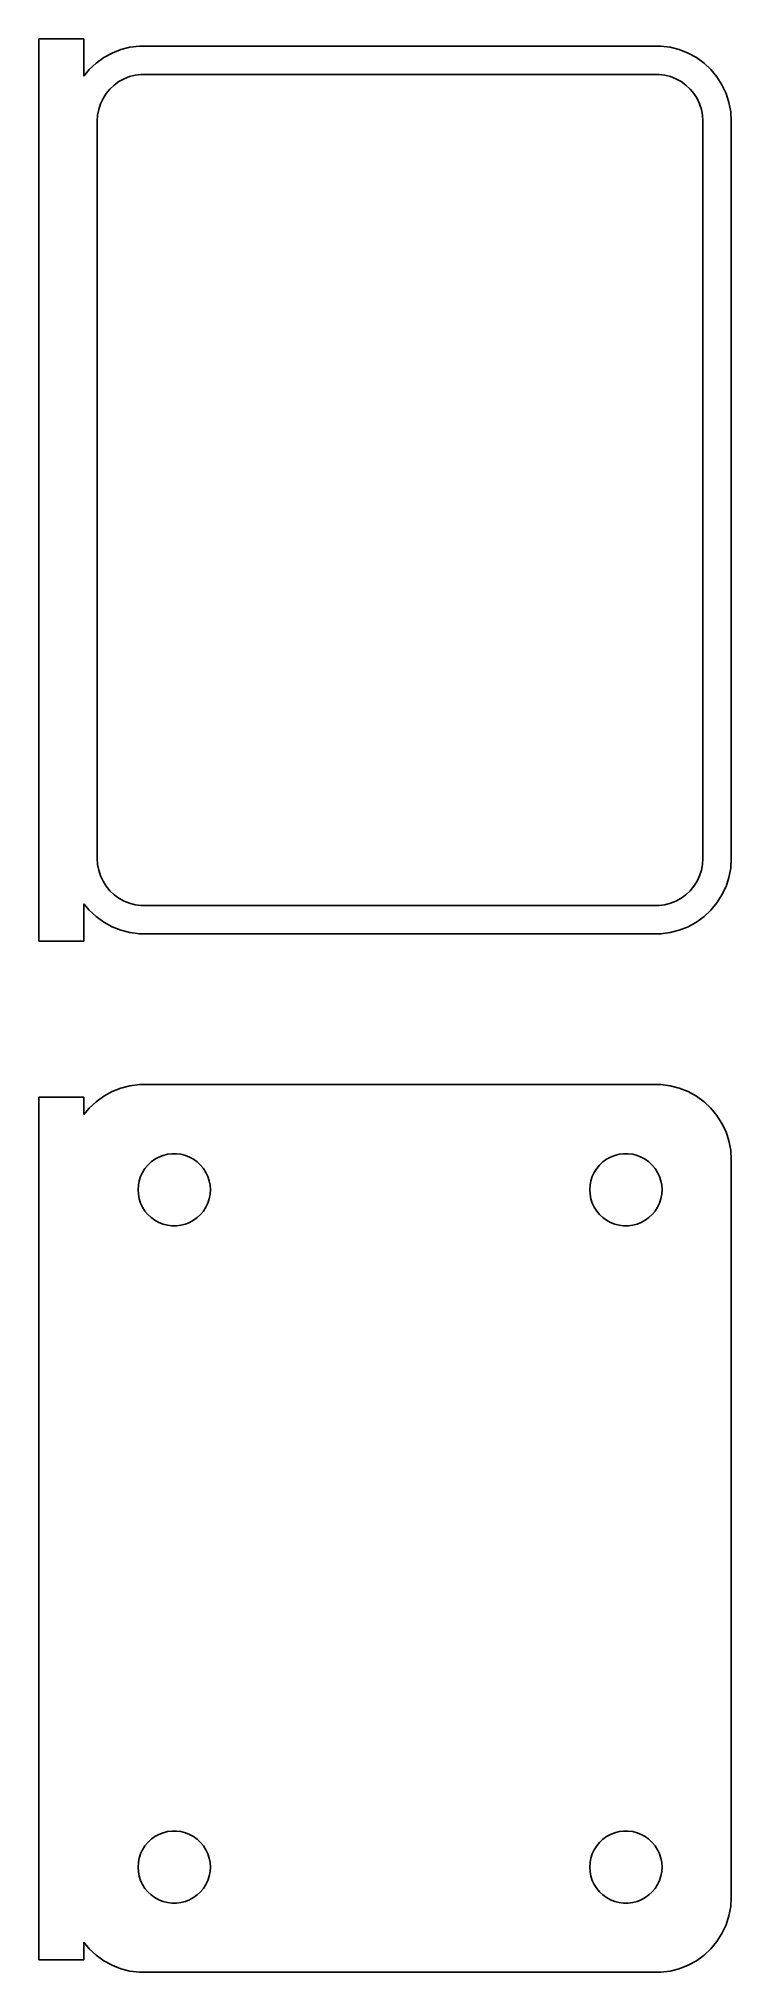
# Model space of a CAD drawing. Header units: metres. Extents: x -24 to 22, y 109 to 237.
import ezdxf

# ---------------------------------------------------------------- set-up
doc = ezdxf.new("R2010")
doc.units = ezdxf.units.M

msp = doc.modelspace()

# ---------------------------------------------------------------- linework, layer by layer
for p, q in [((-21, 236.979), (-24, 236.979)), ((-24, 236.979), (-24, 177.021)), ((-21, 234.493), (-21, 236.979)), ((-17.9369, 236.411), (-18.5451, 236.255)), ((-17.3139, 236.49), (-17.9369, 236.411)), ((17.3139, 236.49), (-17.3139, 236.49)), ((17.9369, 236.411), (17.3139, 236.49)), ((18.5451, 236.255), (17.9369, 236.411)), ((-20.1871, 235.353), (-20.6448, 234.923)), ((-19.6791, 235.722), (-20.1871, 235.353)), ((-19.1289, 236.024), (-19.6791, 235.722)), ((-18.5451, 236.255), (-19.1289, 236.024)), ((19.1289, 236.024), (18.5451, 236.255)), ((19.6791, 235.722), (19.1289, 236.024)), ((20.1871, 235.353), (19.6791, 235.722)), ((20.6448, 234.923), (20.1871, 235.353)), ((-20.6448, 234.923), (-21, 234.493)), ((-19.2692, 233.631), (-18.9842, 233.899)), ((-18.9842, 233.899), (-18.668, 234.128)), ((-18.668, 234.128), (-18.3254, 234.317)), ((-18.3254, 234.317), (-17.9619, 234.461)), ((-17.9619, 234.461), (-17.5833, 234.558)), ((-17.5833, 234.558), (-17.1954, 234.607)), ((-17.1954, 234.607), (17.1954, 234.607)), ((17.1954, 234.607), (17.5833, 234.558)), ((17.5833, 234.558), (17.9619, 234.461)), ((17.9619, 234.461), (18.3254, 234.317)), ((18.3254, 234.317), (18.668, 234.128)), ((18.668, 234.128), (18.9842, 233.899)), ((18.9842, 233.899), (19.2692, 233.631)), ((21.0451, 234.439), (20.6448, 234.923)), ((21.3815, 233.909), (21.0451, 234.439)), ((21.6489, 233.341), (21.3815, 233.909)), ((-20.0151, 232.274), (-19.8943, 232.646)), ((-19.8943, 232.646), (-19.7279, 233)), ((-19.7279, 233), (-19.5184, 233.33)), ((-19.5184, 233.33), (-19.2692, 233.631)), ((19.2692, 233.631), (19.5184, 233.33)), ((19.5184, 233.33), (19.7279, 233)), ((19.7279, 233), (19.8943, 232.646)), ((19.8943, 232.646), (20.0151, 232.274)), ((21.8429, 232.743), (21.6489, 233.341)), ((21.9606, 232.127), (21.8429, 232.743)), ((-20.1129, 231.5), (-20.0884, 231.89)), ((-20.1129, 182.5), (-20.1129, 231.5)), ((-20.0884, 231.89), (-20.0151, 232.274)), ((20.0151, 232.274), (20.0884, 231.89)), ((20.0884, 231.89), (20.1129, 231.5)), ((20.1129, 231.5), (20.1129, 182.5)), ((22, 231.5), (21.9606, 232.127)), ((22, 182.5), (22, 231.5)), ((-20.0884, 182.11), (-20.1129, 182.5)), ((20.1129, 182.5), (20.0884, 182.11)), ((21.9606, 181.873), (22, 182.5)), ((-20.0151, 181.726), (-20.0884, 182.11)), ((-19.8943, 181.354), (-20.0151, 181.726)), ((-19.7279, 181), (-19.8943, 181.354)), ((19.8943, 181.354), (19.7279, 181)), ((20.0151, 181.726), (19.8943, 181.354)), ((20.0884, 182.11), (20.0151, 181.726)), ((21.6489, 180.659), (21.8429, 181.257)), ((21.8429, 181.257), (21.9606, 181.873)), ((-19.5184, 180.67), (-19.7279, 181)), ((-19.2692, 180.369), (-19.5184, 180.67)), ((-18.9842, 180.101), (-19.2692, 180.369)), ((-18.668, 179.872), (-18.9842, 180.101)), ((-18.3254, 179.683), (-18.668, 179.872)), ((18.668, 179.872), (18.3254, 179.683)), ((18.9842, 180.101), (18.668, 179.872)), ((19.2692, 180.369), (18.9842, 180.101)), ((19.5184, 180.67), (19.2692, 180.369)), ((19.7279, 181), (19.5184, 180.67)), ((21.0451, 179.561), (21.3815, 180.091)), ((21.3815, 180.091), (21.6489, 180.659)), ((-21, 179.507), (-20.6448, 179.077)), ((-21, 177.021), (-21, 179.507)), ((-20.6448, 179.077), (-20.1871, 178.647)), ((-20.1871, 178.647), (-19.6791, 178.278)), ((-17.9619, 179.539), (-18.3254, 179.683)), ((-17.5833, 179.442), (-17.9619, 179.539)), ((-17.1954, 179.393), (-17.5833, 179.442)), ((17.1954, 179.393), (-17.1954, 179.393)), ((17.5833, 179.442), (17.1954, 179.393)), ((17.9619, 179.539), (17.5833, 179.442)), ((18.3254, 179.683), (17.9619, 179.539)), ((19.6791, 178.278), (20.1871, 178.647)), ((20.1871, 178.647), (20.6448, 179.077)), ((20.6448, 179.077), (21.0451, 179.561)), ((-19.6791, 178.278), (-19.1289, 177.976)), ((-19.1289, 177.976), (-18.5451, 177.745)), ((-18.5451, 177.745), (-17.9369, 177.589)), ((-17.9369, 177.589), (-17.3139, 177.51)), ((-17.3139, 177.51), (17.3139, 177.51)), ((17.3139, 177.51), (17.9369, 177.589)), ((17.9369, 177.589), (18.5451, 177.745)), ((18.5451, 177.745), (19.1289, 177.976)), ((19.1289, 177.976), (19.6791, 178.278)), ((-24, 177.021), (-21, 177.021)), ((-19.1289, 167.024), (-19.6791, 166.722)), ((-18.5451, 167.255), (-19.1289, 167.024)), ((-17.9369, 167.411), (-18.5451, 167.255)), ((-17.3139, 167.49), (-17.9369, 167.411)), ((17.3139, 167.49), (-17.3139, 167.49)), ((17.9369, 167.411), (17.3139, 167.49)), ((18.5451, 167.255), (17.9369, 167.411)), ((19.1289, 167.024), (18.5451, 167.255)), ((19.6791, 166.722), (19.1289, 167.024)), ((-21, 166.653), (-24, 166.653)), ((-24, 166.653), (-24, 109.347)), ((-21, 165.493), (-21, 166.653)), ((-20.6448, 165.923), (-21, 165.493)), ((-20.1871, 166.353), (-20.6448, 165.923)), ((-19.6791, 166.722), (-20.1871, 166.353)), ((20.1871, 166.353), (19.6791, 166.722)), ((20.6448, 165.923), (20.1871, 166.353)), ((21.0451, 165.439), (20.6448, 165.923)), ((21.3815, 164.909), (21.0451, 165.439)), ((21.6489, 164.341), (21.3815, 164.909)), ((21.8429, 163.743), (21.6489, 164.341)), ((21.9606, 163.127), (21.8429, 163.743)), ((-17.1031, 161.656), (-16.9416, 161.911)), ((-16.9416, 161.911), (-16.7495, 162.143)), ((-16.7495, 162.143), (-16.5298, 162.349)), ((-16.5298, 162.349), (-16.286, 162.526)), ((-16.286, 162.526), (-16.0219, 162.672)), ((-16.0219, 162.672), (-15.7416, 162.783)), ((-15.7416, 162.783), (-15.4497, 162.857)), ((-15.4497, 162.857), (-15.1507, 162.895)), ((-15.1507, 162.895), (-14.8493, 162.895)), ((-14.8493, 162.895), (-14.5503, 162.857)), ((-14.5503, 162.857), (-14.2583, 162.783)), ((-14.2583, 162.783), (-13.9781, 162.672)), ((-13.9781, 162.672), (-13.714, 162.526)), ((-13.714, 162.526), (-13.4702, 162.349)), ((-13.4702, 162.349), (-13.2505, 162.143)), ((-13.2505, 162.143), (-13.0583, 161.911)), ((-13.0583, 161.911), (-12.8969, 161.656)), ((12.8969, 161.656), (13.0583, 161.911)), ((13.0583, 161.911), (13.2505, 162.143)), ((13.2505, 162.143), (13.4702, 162.349)), ((13.4702, 162.349), (13.714, 162.526)), ((13.714, 162.526), (13.9781, 162.672)), ((13.9781, 162.672), (14.2583, 162.783)), ((14.2583, 162.783), (14.5503, 162.857)), ((14.5503, 162.857), (14.8493, 162.895)), ((14.8493, 162.895), (15.1507, 162.895)), ((15.1507, 162.895), (15.4497, 162.857)), ((15.4497, 162.857), (15.7416, 162.783)), ((15.7416, 162.783), (16.0219, 162.672)), ((16.0219, 162.672), (16.286, 162.526)), ((16.286, 162.526), (16.5298, 162.349)), ((16.5298, 162.349), (16.7495, 162.143)), ((16.7495, 162.143), (16.9416, 161.911)), ((16.9416, 161.911), (17.1031, 161.656)), ((22, 162.5), (21.9606, 163.127)), ((22, 113.5), (22, 162.5)), ((-17.4, 160.5), (-17.3811, 160.801)), ((-17.3811, 160.801), (-17.3246, 161.097)), ((-17.3246, 161.097), (-17.2315, 161.383)), ((-17.2315, 161.383), (-17.1031, 161.656)), ((-12.8969, 161.656), (-12.7685, 161.383)), ((-12.7685, 161.383), (-12.6754, 161.097)), ((-12.6754, 161.097), (-12.6189, 160.801)), ((-12.6189, 160.801), (-12.6, 160.5)), ((12.6, 160.5), (12.6189, 160.801)), ((12.6189, 160.801), (12.6754, 161.097)), ((12.6754, 161.097), (12.7685, 161.383)), ((12.7685, 161.383), (12.8969, 161.656)), ((17.1031, 161.656), (17.2315, 161.383)), ((17.2315, 161.383), (17.3246, 161.097)), ((17.3246, 161.097), (17.3811, 160.801)), ((17.3811, 160.801), (17.4, 160.5)), ((-17.3811, 160.199), (-17.4, 160.5)), ((-17.3246, 159.903), (-17.3811, 160.199)), ((-17.2315, 159.617), (-17.3246, 159.903)), ((-17.1031, 159.344), (-17.2315, 159.617)), ((-16.9416, 159.089), (-17.1031, 159.344)), ((-12.8969, 159.344), (-13.0583, 159.089)), ((-12.7685, 159.617), (-12.8969, 159.344)), ((-12.6754, 159.903), (-12.7685, 159.617)), ((-12.6189, 160.199), (-12.6754, 159.903)), ((-12.6, 160.5), (-12.6189, 160.199)), ((12.6189, 160.199), (12.6, 160.5)), ((12.6754, 159.903), (12.6189, 160.199)), ((12.7685, 159.617), (12.6754, 159.903)), ((12.8969, 159.344), (12.7685, 159.617)), ((13.0583, 159.089), (12.8969, 159.344)), ((17.1031, 159.344), (16.9416, 159.089)), ((17.2315, 159.617), (17.1031, 159.344)), ((17.3246, 159.903), (17.2315, 159.617)), ((17.3811, 160.199), (17.3246, 159.903)), ((17.4, 160.5), (17.3811, 160.199)), ((-16.7495, 158.857), (-16.9416, 159.089)), ((-16.5298, 158.651), (-16.7495, 158.857)), ((-16.286, 158.474), (-16.5298, 158.651)), ((-16.0219, 158.328), (-16.286, 158.474)), ((-15.7416, 158.217), (-16.0219, 158.328)), ((-15.4497, 158.143), (-15.7416, 158.217)), ((-15.1507, 158.105), (-15.4497, 158.143)), ((-14.8493, 158.105), (-15.1507, 158.105)), ((-14.5503, 158.143), (-14.8493, 158.105)), ((-14.2583, 158.217), (-14.5503, 158.143)), ((-13.9781, 158.328), (-14.2583, 158.217)), ((-13.714, 158.474), (-13.9781, 158.328)), ((-13.4702, 158.651), (-13.714, 158.474)), ((-13.2505, 158.857), (-13.4702, 158.651)), ((-13.0583, 159.089), (-13.2505, 158.857)), ((13.2505, 158.857), (13.0583, 159.089)), ((13.4702, 158.651), (13.2505, 158.857)), ((13.714, 158.474), (13.4702, 158.651)), ((13.9781, 158.328), (13.714, 158.474)), ((14.2583, 158.217), (13.9781, 158.328)), ((14.5503, 158.143), (14.2583, 158.217)), ((14.8493, 158.105), (14.5503, 158.143)), ((15.1507, 158.105), (14.8493, 158.105)), ((15.4497, 158.143), (15.1507, 158.105)), ((15.7416, 158.217), (15.4497, 158.143)), ((16.0219, 158.328), (15.7416, 158.217)), ((16.286, 158.474), (16.0219, 158.328)), ((16.5298, 158.651), (16.286, 158.474)), ((16.7495, 158.857), (16.5298, 158.651)), ((16.9416, 159.089), (16.7495, 158.857)), ((-17.1031, 116.656), (-16.9416, 116.911)), ((-16.9416, 116.911), (-16.7495, 117.143)), ((-16.7495, 117.143), (-16.5298, 117.349)), ((-16.5298, 117.349), (-16.286, 117.526)), ((-16.286, 117.526), (-16.0219, 117.672)), ((-16.0219, 117.672), (-15.7416, 117.783)), ((-15.7416, 117.783), (-15.4497, 117.857)), ((-15.4497, 117.857), (-15.1507, 117.895)), ((-15.1507, 117.895), (-14.8493, 117.895)), ((-14.8493, 117.895), (-14.5503, 117.857)), ((-14.5503, 117.857), (-14.2583, 117.783)), ((-14.2583, 117.783), (-13.9781, 117.672)), ((-13.9781, 117.672), (-13.714, 117.526)), ((-13.714, 117.526), (-13.4702, 117.349)), ((-13.4702, 117.349), (-13.2505, 117.143)), ((-13.2505, 117.143), (-13.0583, 116.911)), ((-13.0583, 116.911), (-12.8969, 116.656)), ((12.8969, 116.656), (13.0583, 116.911)), ((13.0583, 116.911), (13.2505, 117.143)), ((13.2505, 117.143), (13.4702, 117.349)), ((13.4702, 117.349), (13.714, 117.526)), ((13.714, 117.526), (13.9781, 117.672)), ((13.9781, 117.672), (14.2583, 117.783)), ((14.2583, 117.783), (14.5503, 117.857)), ((14.5503, 117.857), (14.8493, 117.895)), ((14.8493, 117.895), (15.1507, 117.895)), ((15.1507, 117.895), (15.4497, 117.857)), ((15.4497, 117.857), (15.7416, 117.783)), ((15.7416, 117.783), (16.0219, 117.672)), ((16.0219, 117.672), (16.286, 117.526)), ((16.286, 117.526), (16.5298, 117.349)), ((16.5298, 117.349), (16.7495, 117.143)), ((16.7495, 117.143), (16.9416, 116.911)), ((16.9416, 116.911), (17.1031, 116.656)), ((-17.4, 115.5), (-17.3811, 115.801)), ((-17.3811, 115.801), (-17.3246, 116.097)), ((-17.3246, 116.097), (-17.2315, 116.383)), ((-17.2315, 116.383), (-17.1031, 116.656)), ((-12.8969, 116.656), (-12.7685, 116.383)), ((-12.7685, 116.383), (-12.6754, 116.097)), ((-12.6754, 116.097), (-12.6189, 115.801)), ((-12.6189, 115.801), (-12.6, 115.5)), ((12.6, 115.5), (12.6189, 115.801)), ((12.6189, 115.801), (12.6754, 116.097)), ((12.6754, 116.097), (12.7685, 116.383)), ((12.7685, 116.383), (12.8969, 116.656)), ((17.1031, 116.656), (17.2315, 116.383)), ((17.2315, 116.383), (17.3246, 116.097)), ((17.3246, 116.097), (17.3811, 115.801)), ((17.3811, 115.801), (17.4, 115.5)), ((-17.3811, 115.199), (-17.4, 115.5)), ((-17.3246, 114.903), (-17.3811, 115.199)), ((-17.2315, 114.617), (-17.3246, 114.903)), ((-17.1031, 114.344), (-17.2315, 114.617)), ((-16.9416, 114.089), (-17.1031, 114.344)), ((-12.8969, 114.344), (-13.0583, 114.089)), ((-12.7685, 114.617), (-12.8969, 114.344)), ((-12.6754, 114.903), (-12.7685, 114.617)), ((-12.6189, 115.199), (-12.6754, 114.903)), ((-12.6, 115.5), (-12.6189, 115.199)), ((12.6189, 115.199), (12.6, 115.5)), ((12.6754, 114.903), (12.6189, 115.199)), ((12.7685, 114.617), (12.6754, 114.903)), ((12.8969, 114.344), (12.7685, 114.617)), ((13.0583, 114.089), (12.8969, 114.344)), ((17.1031, 114.344), (16.9416, 114.089)), ((17.2315, 114.617), (17.1031, 114.344)), ((17.3246, 114.903), (17.2315, 114.617)), ((17.3811, 115.199), (17.3246, 114.903)), ((17.4, 115.5), (17.3811, 115.199)), ((-16.7495, 113.857), (-16.9416, 114.089)), ((-16.5298, 113.651), (-16.7495, 113.857)), ((-16.286, 113.474), (-16.5298, 113.651)), ((-16.0219, 113.328), (-16.286, 113.474)), ((-15.7416, 113.217), (-16.0219, 113.328)), ((-15.4497, 113.143), (-15.7416, 113.217)), ((-15.1507, 113.105), (-15.4497, 113.143)), ((-14.8493, 113.105), (-15.1507, 113.105)), ((-14.5503, 113.143), (-14.8493, 113.105)), ((-14.2583, 113.217), (-14.5503, 113.143)), ((-13.9781, 113.328), (-14.2583, 113.217)), ((-13.714, 113.474), (-13.9781, 113.328)), ((-13.4702, 113.651), (-13.714, 113.474)), ((-13.2505, 113.857), (-13.4702, 113.651)), ((-13.0583, 114.089), (-13.2505, 113.857)), ((13.2505, 113.857), (13.0583, 114.089)), ((13.4702, 113.651), (13.2505, 113.857)), ((13.714, 113.474), (13.4702, 113.651)), ((13.9781, 113.328), (13.714, 113.474)), ((14.2583, 113.217), (13.9781, 113.328)), ((14.5503, 113.143), (14.2583, 113.217)), ((14.8493, 113.105), (14.5503, 113.143)), ((15.1507, 113.105), (14.8493, 113.105)), ((15.4497, 113.143), (15.1507, 113.105)), ((15.7416, 113.217), (15.4497, 113.143)), ((16.0219, 113.328), (15.7416, 113.217)), ((16.286, 113.474), (16.0219, 113.328)), ((16.5298, 113.651), (16.286, 113.474)), ((16.7495, 113.857), (16.5298, 113.651)), ((16.9416, 114.089), (16.7495, 113.857)), ((21.9606, 112.873), (22, 113.5)), ((21.6489, 111.659), (21.8429, 112.257)), ((21.8429, 112.257), (21.9606, 112.873)), ((-21, 109.347), (-21, 110.507)), ((-21, 110.507), (-20.6448, 110.077)), ((20.6448, 110.077), (21.0451, 110.561)), ((21.0451, 110.561), (21.3815, 111.091)), ((21.3815, 111.091), (21.6489, 111.659)), ((-24, 109.347), (-21, 109.347)), ((-20.6448, 110.077), (-20.1871, 109.647)), ((-20.1871, 109.647), (-19.6791, 109.278)), ((-19.6791, 109.278), (-19.1289, 108.976)), ((19.1289, 108.976), (19.6791, 109.278)), ((19.6791, 109.278), (20.1871, 109.647)), ((20.1871, 109.647), (20.6448, 110.077)), ((-19.1289, 108.976), (-18.5451, 108.745)), ((-18.5451, 108.745), (-17.9369, 108.589)), ((-17.9369, 108.589), (-17.3139, 108.51)), ((-17.3139, 108.51), (17.3139, 108.51)), ((17.3139, 108.51), (17.9369, 108.589)), ((17.9369, 108.589), (18.5451, 108.745)), ((18.5451, 108.745), (19.1289, 108.976))]:
    msp.add_line(p, q)

doc.saveas('drawing.dxf')
